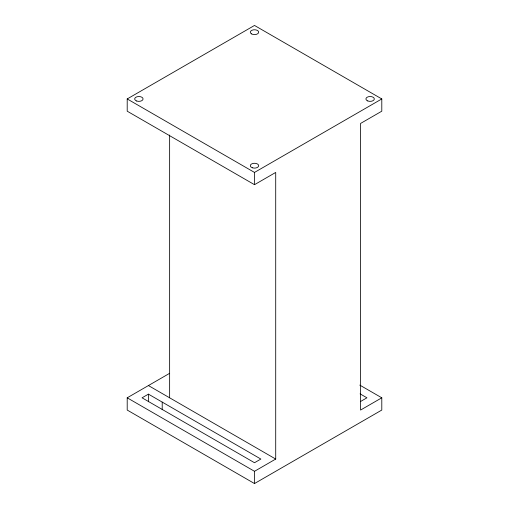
<?xml version="1.0" encoding="UTF-8"?>
<svg xmlns="http://www.w3.org/2000/svg" width="509" height="509" viewBox="0 0 509 509"><rect width="100%" height="100%" fill="white"/><g stroke="black" fill="none" stroke-linecap="round" stroke-linejoin="round"><path stroke-width="0.76" d="M127.205 397.809L254.5 471.302L275.713 459.054L275.713 172.43L254.5 184.684L127.205 111.191L127.205 98.943L254.5 25.45L381.795 98.943L381.795 111.191L360.576 123.439L360.576 410.057L381.795 397.809L381.795 410.057L254.5 483.55L127.205 410.057L127.205 397.809L169.637 373.313M127.205 98.943L254.5 172.43L381.795 98.943M148.424 394.138L142.062 397.809L254.5 462.726L260.863 459.054L148.424 394.138L148.424 401.792M360.576 401.486L366.938 397.809L360.086 393.851M359.774 385.097L381.795 397.809M148.424 385.561L275.713 459.054M254.5 172.43L254.5 184.684M254.5 471.302L254.5 483.55M169.637 135.006L169.637 397.809M162.212 402.097L162.212 409.751M251.529 33.899A4.199 2.424 0 0 0 258.559 32.811A4.199 2.424 0 0 0 253.412 29.846A4.199 2.424 0 0 0 251.529 33.899M136.724 101.024A4.199 2.424 0 0 0 143.074 98.975A4.199 2.424 0 0 0 136.826 96.825A4.199 2.424 0 0 0 136.724 101.024M252.4 167.798A4.199 2.424 0 0 0 258.699 165.699A4.199 2.424 0 0 0 252.4 163.593A4.199 2.424 0 0 0 252.4 167.798M367.778 100.954A4.199 2.424 0 0 0 374.312 99.109A4.199 2.424 0 0 0 368.281 96.761A4.199 2.424 0 0 0 367.778 100.954"/></g></svg>
